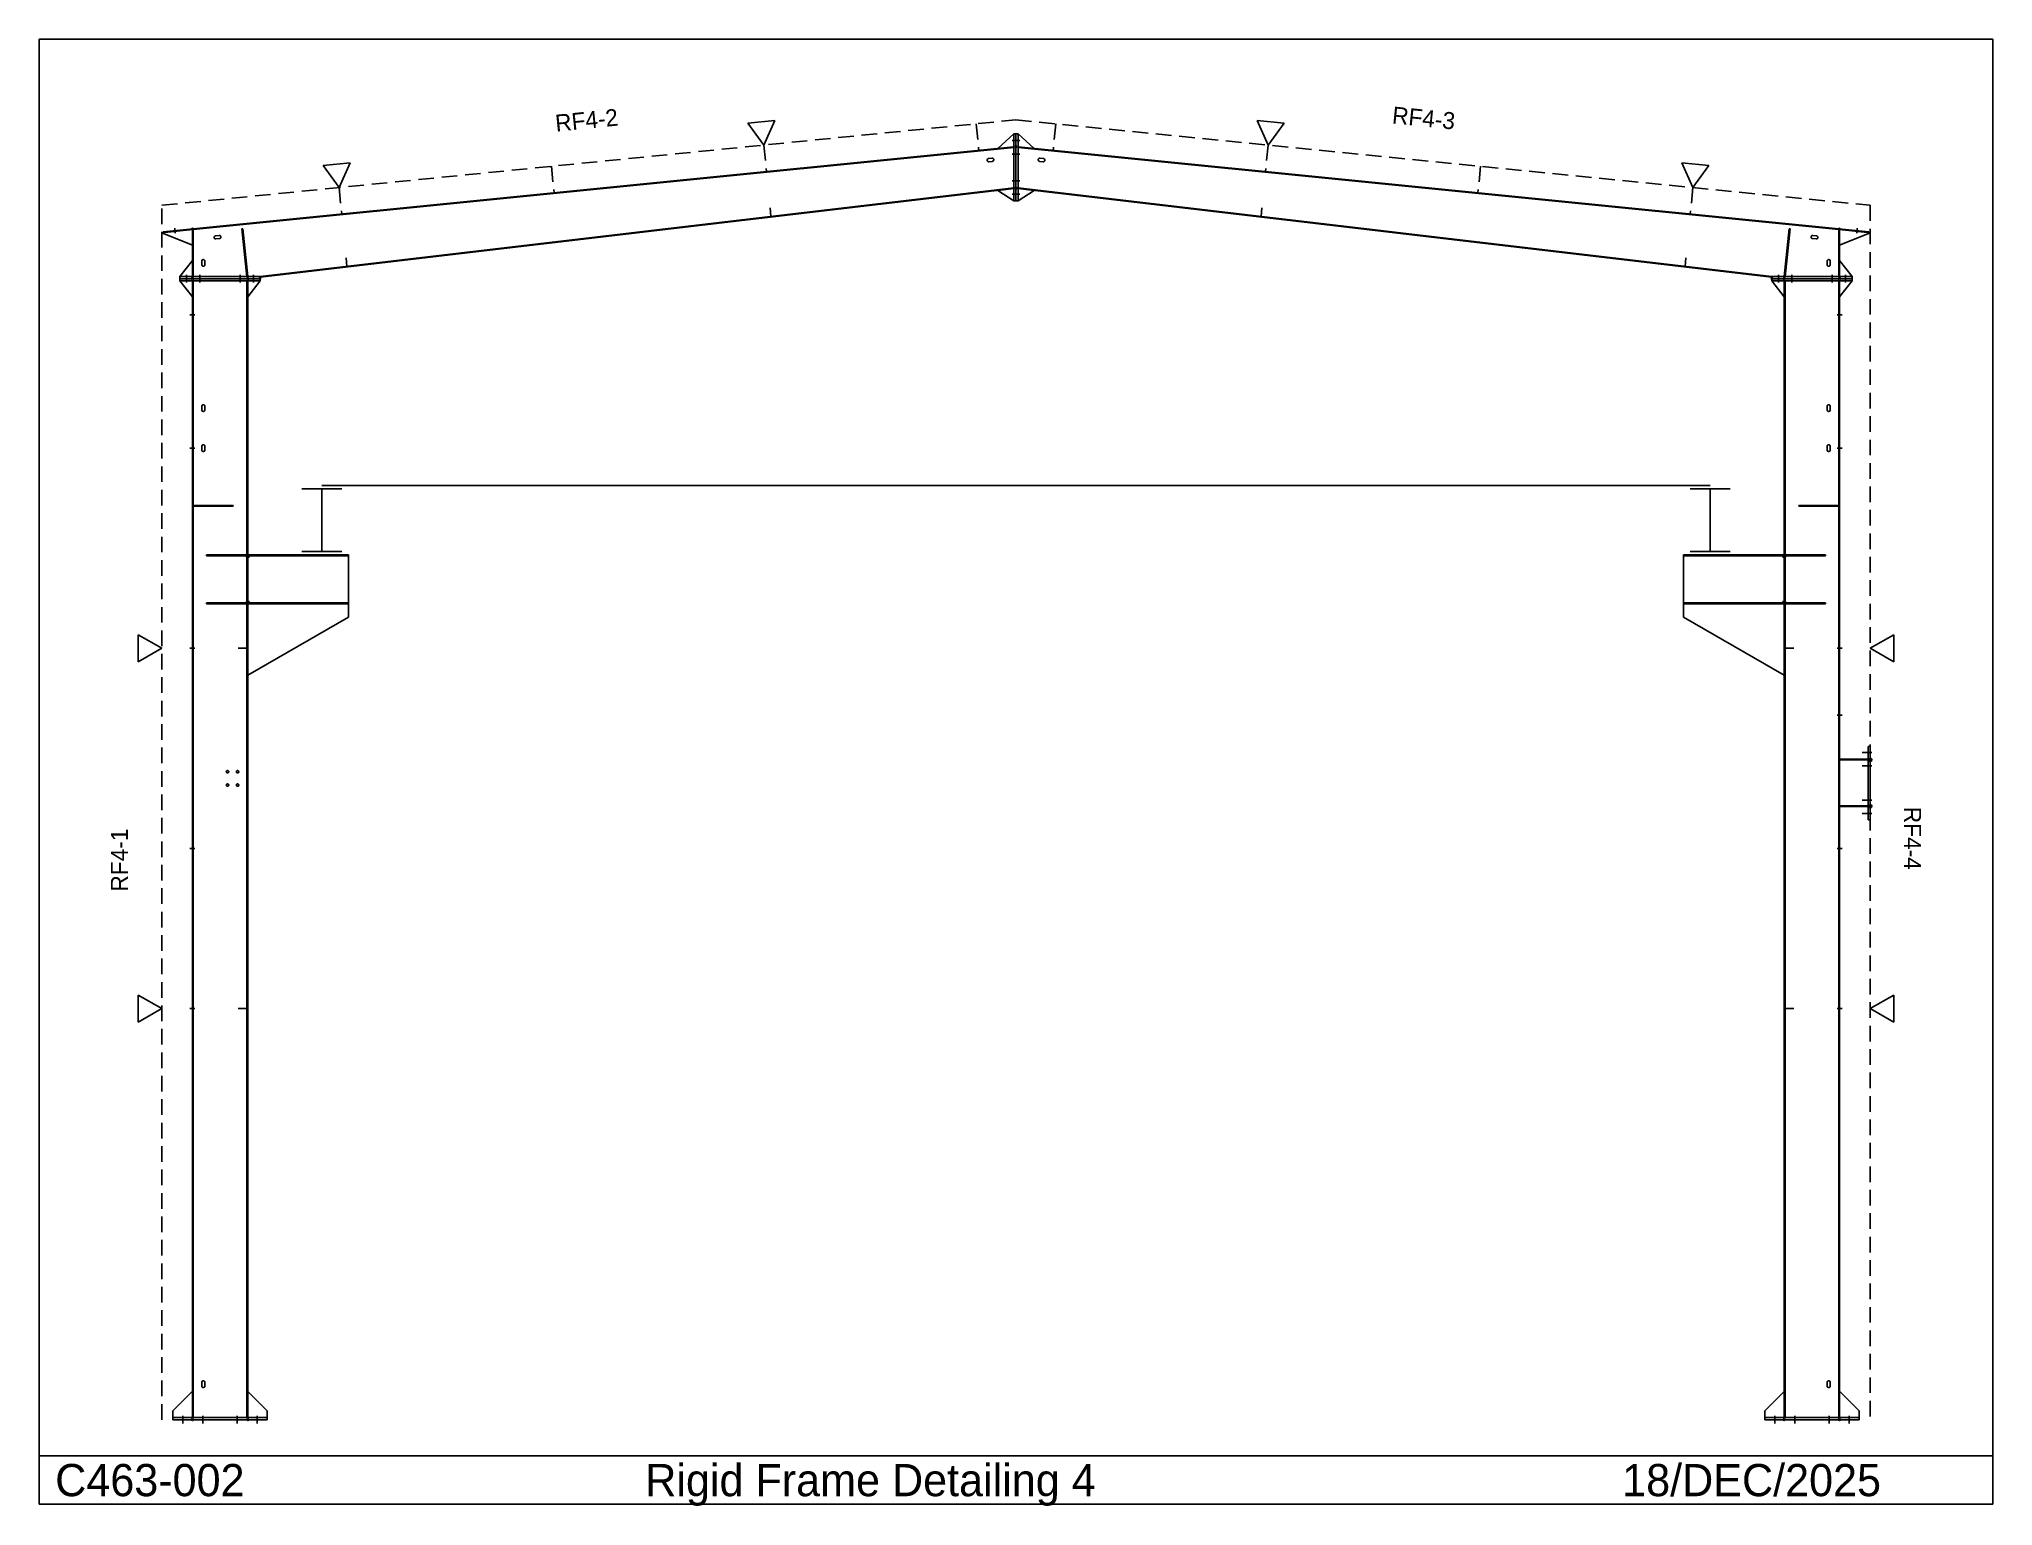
# Model space of a CAD drawing. Extents: x -919 to 13719, y -646 to 10345.
import ezdxf

# ---------------------------------------------------------------- set-up
doc = ezdxf.new("R2010")
doc.units = 0
doc.linetypes.add('CONTIN', pattern=[0])
doc.linetypes.add('DASHED', pattern=[175.66, 117.11, -58.55])
doc.layers.get('0').update_dxf_attribs({"linetype": 'CONTIN'})
for name, color, linetype in [('1', 7, 'CONTIN'), ('16', 7, 'CONTIN'), ('17', 7, 'CONTIN'), ('3', 7, 'CONTIN'), ('5', 5, 'DASHED'), ('8', 5, 'DASHED')]:
    doc.layers.add(name, color=color, linetype=linetype)

msp = doc.modelspace()

# ---------------------------------------------------------------- linework, layer by layer
for p, q in [((13719.401, 10345.2), (-919.4, 10345.2)), ((-919.4, 10345.2), (-919.4, -633.9)), ((13719.401, -633.9), (13719.401, 10345.2)), ((-919.4, -271.59), (13719.401, -271.59)), ((-919.4, -633.9), (13719.401, -633.9))]:
    msp.add_line(p, q)
at = {"layer": '1'}
for p, q in [((10, 8900.002), (6383.502, 9537.352)), ((6384, 9532.377), (10.498, 8895.027)), ((6384, 9532.377), (236, 8917.578)), ((6264, 9525.401), (6384, 9634.028)), ((6384, 9537.401), (6264, 9525.401)), ((6371.3, 9583.977), (6428.7, 9583.977)), ((6371.3, 9583.977), (6428.7, 9583.977)), ((6384, 9532.377), (6383.502, 9537.352)), ((6384, 9634.028), (6384, 9634.028)), ((6384, 9537.401), (6384, 9634.028)), ((6384, 9132.779), (6384, 9633.977)), ((6400, 9633.977), (6384, 9633.977)), ((6384, 9532.377), (6384, 9230.893)), ((6400, 9633.977), (6400, 9132.779)), ((6400, 9633.977), (6400, 9132.779)), ((6400, 9633.977), (6416, 9633.977)), ((6536, 9525.401), (6416, 9634.028)), ((6416, 9634.028), (6416, 9634.028)), ((6416, 9537.401), (6416, 9634.028)), ((6416, 9132.779), (6416, 9633.977)), ((6416, 9537.401), (6536, 9525.401)), ((6416, 9532.377), (6416.498, 9537.352)), ((6416, 9532.377), (6416, 9230.893)), ((6416, 9532.377), (12564, 8917.578)), ((6416, 9532.377), (12789.502, 8895.027)), ((12790, 8900.002), (6416.498, 9537.352)), ((6371.3, 9483.977), (6428.7, 9483.977)), ((6371.3, 9483.977), (6428.7, 9483.977)), ((6384, 9230.893), (740, 8565.482)), ((6383.415, 9230.823), (740, 8565.482)), ((740.585, 8560.517), (6384, 9225.857)), ((6384, 9225.857), (6264, 9211.71)), ((6371.3, 9283.977), (6428.7, 9283.977)), ((6371.3, 9283.977), (6428.7, 9283.977)), ((6383.415, 9230.823), (6384, 9225.857)), ((6384, 9225.857), (6384, 9132.779)), ((6416, 9230.893), (12059.999, 8565.482)), ((6416.585, 9230.823), (6416, 9225.857)), ((12059.414, 8560.517), (6416, 9225.857)), ((6416, 9225.857), (6536, 9211.71)), ((6416, 9225.857), (6416, 9132.779)), ((6416.585, 9230.823), (12059.999, 8565.482)), ((6264, 9211.71), (6384, 9132.779)), ((6371.3, 9183.978), (6428.7, 9183.978)), ((6371.3, 9183.978), (6428.7, 9183.978)), ((6400, 9132.779), (6384, 9132.779)), ((6384, 9132.779), (6384, 9132.779)), ((6400, 9132.779), (6416, 9132.779)), ((6536, 9211.71), (6416, 9132.779)), ((6416, 9132.779), (6416, 9132.779)), ((231, 8917.078), (1, 8894.078)), ((1, 8894.078), (231, 8802.078)), ((10.498, 8895.027), (10, 8900.002)), ((236, 8917.078), (231, 8917.078)), ((231, 8917.078), (231, 8565.482)), ((236, 8565.482), (236, 8917.578)), ((236, 8565.482), (236, 8917.078)), ((608.159, 8924.093), (600.198, 8923.298)), ((600.198, 8923.298), (636.02, 8565.085)), ((608.159, 8924.093), (643.98, 8565.88)), ((12191.841, 8924.093), (12156.02, 8565.88)), ((12199.802, 8923.298), (12163.979, 8565.085)), ((12199.802, 8923.298), (12191.841, 8924.093)), ((12564, 8565.482), (12564, 8917.578)), ((12564, 8917.078), (12564, 8565.482)), ((12564, 8917.078), (12568.999, 8917.078)), ((12568.999, 8565.482), (12568.999, 8917.078)), ((12568.999, 8917.078), (12798.999, 8894.078)), ((12798.999, 8894.078), (12568.999, 8802.078)), ((12789.502, 8895.027), (12790, 8900.002)), ((231, 8685.482), (136, 8565.482)), ((231, 8565.482), (231, 8685.482)), ((12568.999, 8565.482), (12568.999, 8685.482)), ((12568.999, 8685.482), (12664, 8565.482)), ((736, 8565.482), (136, 8565.482)), ((136, 8549.482), (136, 8565.482)), ((136, 8565.482), (136, 8565.482)), ((231, 8565.482), (136, 8565.482)), ((136, 8549.482), (736, 8549.482)), ((136, 8549.482), (136, 8533.482)), ((136, 8549.482), (736, 8549.482)), ((736, 8533.482), (136, 8533.482)), ((230, 8413.483), (136, 8533.482)), ((136, 8533.482), (136, 8533.482)), ((230, 8533.482), (136, 8533.482)), ((186, 8520.783), (186, 8578.183)), ((186, 8520.783), (186, 8578.183)), ((236, 8533.482), (230, 8533.482)), ((230, 8533.482), (230, 16)), ((230, 8533.482), (230, 8413.483)), ((236, 8565.482), (231, 8565.482)), ((740, 8565.482), (236, 8565.482)), ((636, 8533.482), (236, 8533.482)), ((236, 16), (236, 8533.482)), ((236, 16), (236, 8533.482)), ((286, 8520.783), (286, 8578.183)), ((286, 8520.783), (286, 8578.183)), ((586, 8520.783), (586, 8578.183)), ((586, 8520.783), (586, 8578.183)), ((636, 16), (636, 8533.482)), ((636, 8533.482), (636, 8533.482)), ((636, 16), (636, 8533.482)), ((636, 8533.482), (644, 8533.482)), ((643.98, 8565.88), (636.02, 8565.085)), ((644, 8533.482), (644, 16)), ((644, 8533.482), (644, 8413.483)), ((644, 8413.483), (736, 8533.482)), ((644, 8533.482), (736, 8533.482)), ((686, 8520.783), (686, 8578.183)), ((686, 8520.783), (686, 8578.183)), ((736, 8549.482), (736, 8565.482)), ((736, 8549.482), (736, 8533.482)), ((736, 8533.482), (736, 8533.482)), ((740, 8565.482), (740.585, 8560.517)), ((12059.999, 8565.482), (12059.414, 8560.517)), ((12059.999, 8565.482), (12564, 8565.482)), ((12063.999, 8549.482), (12063.999, 8565.482)), ((12063.999, 8565.482), (12664, 8565.482)), ((12664, 8549.482), (12063.999, 8549.482)), ((12664, 8549.482), (12063.999, 8549.482)), ((12063.999, 8549.482), (12063.999, 8533.482)), ((12063.999, 8533.482), (12664, 8533.482)), ((12155.999, 8413.483), (12063.999, 8533.482)), ((12063.999, 8533.482), (12063.999, 8533.482)), ((12155.999, 8533.482), (12063.999, 8533.482)), ((12114, 8578.183), (12114, 8520.783)), ((12114, 8578.183), (12114, 8520.783)), ((12163.999, 8533.482), (12155.999, 8533.482)), ((12155.999, 8533.482), (12156, 16)), ((12155.999, 8533.482), (12155.999, 8413.483)), ((12163.979, 8565.085), (12156.02, 8565.88)), ((12164, 16), (12163.999, 8533.482)), ((12163.999, 8533.482), (12163.999, 8533.482)), ((12163.999, 8533.482), (12564, 8533.482)), ((12164, 16), (12163.999, 8533.482)), ((12214, 8578.183), (12214, 8520.783)), ((12214, 8578.183), (12214, 8520.783)), ((12514, 8578.183), (12514, 8520.783)), ((12514, 8578.183), (12514, 8520.783)), ((12564, 8565.482), (12568.999, 8565.482)), ((12564, 16), (12564, 8533.482)), ((12564, 16), (12564, 8533.482)), ((12564, 8533.482), (12569.999, 8533.482)), ((12568.999, 8565.482), (12664, 8565.482)), ((12569.999, 8533.482), (12569.999, 16)), ((12569.999, 8533.482), (12569.999, 8413.483)), ((12569.999, 8413.483), (12664, 8533.482)), ((12569.999, 8533.482), (12664, 8533.482)), ((12614, 8578.183), (12614, 8520.783)), ((12614, 8578.183), (12614, 8520.783)), ((12664, 8549.482), (12664, 8565.482)), ((12664, 8565.482), (12664, 8565.482)), ((12664, 8549.482), (12664, 8533.482)), ((12664, 8533.482), (12664, 8533.482)), ((236, 6850), (536, 6850)), ((236, 6850), (236, 6844)), ((236, 6844), (536, 6844)), ((536, 6850), (536, 6844)), ((12564, 6850), (12263.999, 6850)), ((12263.999, 6850), (12263.999, 6844)), ((12564, 6844), (12263.999, 6844)), ((12564, 6850), (12564, 6844)), ((336, 6480), (636, 6480)), ((336, 6480), (336, 6474)), ((336, 6474), (636, 6474)), ((636, 6480), (636, 6474)), ((644, 6480), (1400, 6480)), ((644, 6472), (1400, 6472)), ((1400, 6480), (1400, 6114)), ((12155.999, 6480), (11400, 6480)), ((11400, 6480), (11400, 6114)), ((12155.999, 6472), (11400, 6472)), ((12463.999, 6480), (12163.999, 6480)), ((12163.999, 6480), (12163.999, 6474)), ((12463.999, 6474), (12163.999, 6474)), ((12463.999, 6480), (12463.999, 6474)), ((336, 6120), (636, 6120)), ((336, 6120), (336, 6114)), ((336, 6114), (636, 6114)), ((636, 6120), (636, 6114)), ((1400, 6122), (644, 6122)), ((1400, 6114), (644, 6114)), ((1400, 6014), (644, 5577.522)), ((1400, 6114), (1400, 6014)), ((11400, 6122), (12155.999, 6122)), ((11400, 6114), (12155.999, 6114)), ((11400, 6114), (11400, 6014)), ((11400, 6014), (12155.999, 5577.523)), ((12463.999, 6120), (12163.999, 6120)), ((12163.999, 6120), (12163.999, 6114)), ((12463.999, 6114), (12163.999, 6114)), ((12463.999, 6120), (12463.999, 6114)), ((12800, 5043.753), (12784, 5043.753)), ((12784, 5043.753), (12784, 4495.753)), ((12800, 5043.753), (12800, 4495.753)), ((12569.999, 4948.753), (12784, 4948.753)), ((12569.999, 4943.753), (12784, 4943.753)), ((12784, 4948.753), (12784, 4594.868)), ((12784, 4599.868), (12569.999, 4599.868)), ((12784, 4594.868), (12569.999, 4594.868)), ((12800, 4495.753), (12784, 4495.753)), ((230, 213), (83, 66)), ((230, 16), (230, 213)), ((644, 16), (644, 212)), ((644, 212), (790, 66)), ((12156, 212), (12010, 66)), ((12156, 16), (12156, 212)), ((12569.999, 16), (12569.999, 213)), ((12569.999, 213), (12717, 66)), ((83, 66), (83, 16)), ((790, 16), (83, 16)), ((83, 0), (83, 16)), ((230, 16), (83, 16)), ((83, 0), (790, 0)), ((158, -28.7), (158, 28.7)), ((236, 16), (230, 16)), ((236, 16), (636, 16)), ((308, -28.7), (308, 28.7)), ((565, -28.7), (565, 28.7)), ((636, 16), (644, 16)), ((644, 16), (790, 16)), ((715, -28.7), (715, 28.7)), ((790, 66), (790, 16)), ((790, 0), (790, 16)), ((12010, 66), (12010, 16)), ((12010, 0), (12010, 16)), ((12010, 16), (12717, 16)), ((12156, 16), (12010, 16)), ((12717, 0), (12010, 0)), ((12085, 28.7), (12085, -28.7)), ((12164, 16), (12156, 16)), ((12564, 16), (12164, 16)), ((12235, 28.7), (12235, -28.7)), ((12491.999, 28.7), (12491.999, -28.7)), ((12564, 16), (12569.999, 16)), ((12569.999, 16), (12717, 16)), ((12641.999, 28.7), (12641.999, -28.7)), ((12717, 66), (12717, 16)), ((12717, 0), (12717, 16))]:
    msp.add_line(p, q, dxfattribs=at)
for centre, radius in [((6400, 9539.002), 6.35), ((6400, 9539.002), 6.35), ((6400, 9227.744), 6.35), ((6400, 9227.744), 6.35), ((231, 8922.104), 6.35), ((12568.999, 8922.104), 6.35), ((230, 8549.482), 6.35), ((231, 8549.482), 6.35), ((644, 8549.482), 6.35), ((736, 8549.482), 6.35), ((12063.999, 8549.482), 6.35), ((12155.999, 8549.482), 6.35), ((12568.999, 8549.482), 6.35), ((12569.999, 8549.482), 6.35), ((644, 6472), 12.7), ((12155.999, 6472), 12.7), ((644, 6122), 12.7), ((12155.999, 6122), 12.7), ((12800, 4943.728), 12.7), ((12800, 4596.528), 12.7), ((230, 0), 6.35), ((644, 0), 6.35), ((12156, 0), 6.35), ((12569.999, 0), 6.35)]:
    msp.add_circle(centre, radius, dxfattribs=at)
at = {"layer": '17'}
for p, q in [((6393.65, 9539.002), (6406.35, 9539.002)), ((6393.65, 9539.002), (6406.35, 9539.002)), ((6400, 9532.652), (6400, 9545.353)), ((6400, 9532.652), (6400, 9545.353)), ((6393.65, 9227.744), (6406.35, 9227.744)), ((6393.65, 9227.744), (6406.35, 9227.744)), ((6400, 9221.395), (6400, 9234.095)), ((6400, 9221.395), (6400, 9234.095)), ((224.65, 8922.104), (237.35, 8922.104)), ((231, 8915.753), (231, 8928.453)), ((12562.649, 8922.104), (12575.35, 8922.104)), ((12568.999, 8915.753), (12568.999, 8928.453)), ((223.65, 8549.482), (236.35, 8549.482)), ((224.65, 8549.482), (237.35, 8549.482)), ((230, 8543.133), (230, 8555.833)), ((231, 8543.133), (231, 8555.833)), ((637.65, 8549.482), (650.35, 8549.482)), ((644, 8543.133), (644, 8555.833)), ((729.65, 8549.482), (742.35, 8549.482)), ((736, 8543.133), (736, 8555.833)), ((12057.649, 8549.482), (12070.349, 8549.482)), ((12063.999, 8543.133), (12063.999, 8555.833)), ((12149.648, 8549.482), (12162.349, 8549.482)), ((12155.999, 8543.133), (12155.999, 8555.833)), ((12562.649, 8549.482), (12575.35, 8549.482)), ((12563.649, 8549.482), (12576.35, 8549.482)), ((12568.999, 8543.133), (12568.999, 8555.833)), ((12569.999, 8543.133), (12569.999, 8555.833)), ((223.65, 0), (236.35, 0)), ((230, -6.35), (230, 6.35)), ((637.65, 0), (650.35, 0)), ((644, -6.35), (644, 6.35)), ((12149.649, 0), (12162.35, 0)), ((12156, -6.35), (12156, 6.35)), ((12563.649, 0), (12576.35, 0)), ((12569.999, -6.35), (12569.999, 6.35))]:
    msp.add_line(p, q, dxfattribs=at)
at = {"layer": '3'}
for p, q in [((4593.934, 9736.278), (4391.698, 9715.963)), ((4593.934, 9736.278), (4391.698, 9715.963)), ((4510.404, 9551.041), (4391.698, 9715.963)), ((4510.404, 9551.041), (4391.698, 9715.963)), ((4510.404, 9551.041), (4593.934, 9736.278)), ((4510.404, 9551.041), (4593.934, 9736.278)), ((8289.575, 9551.042), (8205.878, 9736.205)), ((8408.132, 9716.072), (8205.878, 9736.205)), ((8289.575, 9551.042), (8205.878, 9736.205)), ((8408.132, 9716.072), (8205.878, 9736.205)), ((8289.575, 9551.042), (8408.132, 9716.072)), ((8289.575, 9551.042), (8408.132, 9716.072)), ((1411.805, 9418.066), (1209.569, 9397.75)), ((1411.805, 9418.066), (1209.569, 9397.75)), ((1328.275, 9232.828), (1209.569, 9397.75)), ((1328.275, 9232.828), (1209.569, 9397.75)), ((1328.275, 9232.828), (1411.805, 9418.066)), ((1328.275, 9232.828), (1411.805, 9418.066)), ((11471.704, 9232.829), (11388.007, 9417.991)), ((11590.261, 9397.858), (11388.007, 9417.991)), ((11471.704, 9232.829), (11388.007, 9417.991)), ((11590.261, 9397.858), (11388.007, 9417.991)), ((11471.704, 9232.829), (11590.261, 9397.858)), ((11471.704, 9232.829), (11590.261, 9397.858)), ((1050, 6974.6), (1350, 6974.6)), ((1200, 7000), (1200, 7000)), ((1200, 7000), (11600, 7000)), ((11600, 7000), (1200, 7000)), ((1200, 6505.4), (1200, 6974.6)), ((11450, 6974.6), (11750, 6974.6)), ((11600, 7000), (11600, 7000)), ((11600, 6505.4), (11600, 6974.6)), ((1050, 6505.4), (1350, 6505.4)), ((11450, 6505.4), (11750, 6505.4)), ((0, 5780), (-176.007, 5881.547)), ((-176.007, 5881.547), (-175.915, 5678.293)), ((0, 5780), (-176.007, 5881.547)), ((-176.007, 5881.547), (-175.915, 5678.293)), ((12800, 5780), (12975.915, 5881.707)), ((12800, 5780), (12975.915, 5881.707)), ((12976.007, 5678.453), (12975.915, 5881.707)), ((12976.007, 5678.453), (12975.915, 5881.707)), ((0, 5780), (-175.915, 5678.293)), ((0, 5780), (-175.915, 5678.293)), ((12800, 5780), (12976.007, 5678.453)), ((12800, 5780), (12976.007, 5678.453)), ((0, 3080), (-176.007, 3181.547)), ((-176.007, 3181.547), (-175.915, 2978.293)), ((0, 3080), (-176.007, 3181.547)), ((-176.007, 3181.547), (-175.915, 2978.293)), ((0, 3080), (-175.915, 2978.293)), ((0, 3080), (-175.915, 2978.293)), ((12800, 3080), (12975.915, 3181.706)), ((12800, 3080), (12975.915, 3181.706)), ((12800, 3080), (12976.007, 2978.453)), ((12800, 3080), (12976.007, 2978.453)), ((12976.007, 2978.453), (12975.915, 3181.706)), ((12976.007, 2978.453), (12975.915, 3181.706))]:
    msp.add_line(p, q, dxfattribs=at)
at = {"layer": '5'}
for p, q in [((6101.469, 9710.147), (6121.369, 9511.141)), ((6698.51, 9710.148), (6678.609, 9511.141)), ((4510.404, 9551.041), (4530.305, 9352.033)), ((8289.575, 9551.042), (8269.674, 9352.035)), ((2919.34, 9391.935), (2939.24, 9192.927)), ((6220.197, 9452.684), (6194.326, 9450.096)), ((6222.585, 9428.803), (6196.714, 9426.215)), ((6603.286, 9426.215), (6577.416, 9428.802)), ((6605.674, 9450.095), (6579.804, 9452.683)), ((9880.641, 9391.936), (9860.739, 9192.929)), ((1328.275, 9232.828), (1348.176, 9033.821)), ((11471.704, 9232.829), (11451.803, 9033.822)), ((4557.559, 9079.49), (4563.877, 9016.306)), ((4557.559, 9079.49), (4563.877, 9016.306)), ((8242.421, 9079.493), (8236.103, 9016.309)), ((8242.421, 9079.493), (8236.103, 9016.309)), ((97.474, 8929.252), (101.265, 8891.341)), ((429.336, 8873.598), (403.465, 8871.011)), ((431.724, 8849.717), (405.853, 8847.13)), ((12394.146, 8847.129), (12368.275, 8849.716)), ((12396.534, 8871.01), (12370.664, 8873.597)), ((12702.526, 8929.251), (12698.735, 8891.34)), ((299, 8680.578), (299, 8654.578)), ((323, 8680.578), (323, 8654.578)), ((1381.059, 8704.991), (1387.377, 8641.807)), ((1381.059, 8704.991), (1387.377, 8641.807)), ((11418.921, 8704.993), (11412.603, 8641.809)), ((11418.921, 8704.993), (11412.603, 8641.809)), ((12476.999, 8654.578), (12476.999, 8680.578)), ((12501, 8654.578), (12501, 8680.578)), ((210.6, 8280), (248.7, 8280)), ((12589.399, 8280), (12551.3, 8280)), ((12589.399, 8280), (12551.3, 8280)), ((299, 7593), (299, 7567)), ((323, 7593), (323, 7567)), ((12476.999, 7567), (12476.999, 7593)), ((12501, 7567), (12501, 7593)), ((210.6, 7280), (248.7, 7280)), ((299, 7293), (299, 7267)), ((323, 7293), (323, 7267)), ((12476.999, 7267), (12476.999, 7293)), ((12501, 7267), (12501, 7293)), ((12589.399, 7280), (12551.3, 7280)), ((12589.399, 7280), (12551.3, 7280)), ((210.6, 5780), (248.7, 5780)), ((572.5, 5780), (636, 5780)), ((572.5, 5780), (636, 5780)), ((12227.499, 5780), (12163.999, 5780)), ((12227.499, 5780), (12163.999, 5780)), ((12589.399, 5780), (12551.3, 5780)), ((12589.399, 5780), (12551.3, 5780)), ((12589.399, 5280), (12551.3, 5280)), ((12739.3, 4998.8), (12812.7, 4998.8)), ((12739.3, 4898.8), (12812.7, 4898.8)), ((12739.3, 4641.58), (12812.7, 4641.58)), ((12739.3, 4541.58), (12812.7, 4541.58)), ((210.6, 4280), (248.7, 4280)), ((12589.399, 4280), (12551.3, 4280)), ((12589.399, 4280), (12551.3, 4280)), ((210.6, 3080), (248.7, 3080)), ((572.5, 3080), (636, 3080)), ((572.5, 3080), (636, 3080)), ((12227.499, 3080), (12163.999, 3080)), ((12227.499, 3080), (12163.999, 3080)), ((12589.399, 3080), (12551.3, 3080)), ((12589.399, 3080), (12551.3, 3080)), ((299, 279), (299, 253)), ((323, 279), (323, 253)), ((12476.999, 253), (12476.999, 279)), ((12501, 253), (12501, 279))]:
    msp.add_line(p, q, dxfattribs=at)
for centre in [(492.5, 4854.78), (567.5, 4854.78), (492.5, 4754.78), (567.5, 4754.78)]:
    msp.add_circle(centre, 9, dxfattribs=at)
for centre, start, end in [((6195.52, 9438.155), 95.711, -84.289), ((6221.391, 9440.743), -84.289, 95.711), ((6578.609, 9440.742), 84.289, -95.711), ((6604.48, 9438.154), -95.711, 84.289), ((404.659, 8859.07), 95.711, -84.289), ((430.53, 8861.657), -84.289, 95.711), ((12369.47, 8861.656), 84.289, -95.711), ((12395.341, 8859.069), -95.711, 84.289), ((311, 8680.578), 0, 180), ((311, 8654.578), 180, 0), ((12489, 8680.578), 0, -180), ((12489, 8654.578), -180, 0), ((311, 7593), 0, 180), ((311, 7567), 180, 0), ((12489, 7593), 0, -180), ((12489, 7567), -180, 0), ((311, 7293), 0, 180), ((311, 7267), 180, 0), ((12489, 7293), 0, -180), ((12489, 7267), -180, 0), ((311, 279), 0, 180), ((311, 253), 180, 0), ((12489, 279), 0, -180), ((12489, 253), -180, 0)]:
    msp.add_arc(centre, 12, start, end, dxfattribs=at)
at = {"layer": '8'}
for p, q in [((0, 9100), (6400, 9740)), ((6400, 9740), (12800, 9100)), ((0, 0), (0, 9100)), ((12800, 9100), (12800, 0))]:
    msp.add_line(p, q, dxfattribs=at)

# ---------------------------------------------------------------- texts
for s, p in [('C463-002', (-798.63, -573.515)), ('Rigid Frame Detailing 4', (3622.288, -573.515)), ('18/DEC/2025', (10941.688, -573.515))]:
    msp.add_text(s, height=241.54).set_placement(p)
at = {"layer": '16'}
for s, rotation, p in [('RF4-2', 5.711, (2954.401, 9650.707)), ('RF4-3', -5.711, (9213.75, 9713.893)), ('RF4-4', -90, (13054, 4592.241)), ('RF4-1', 90, (-254, 3957.241))]:
    msp.add_text(s, height=127, rotation=rotation, dxfattribs=at).set_placement(p)

doc.saveas('drawing.dxf')
